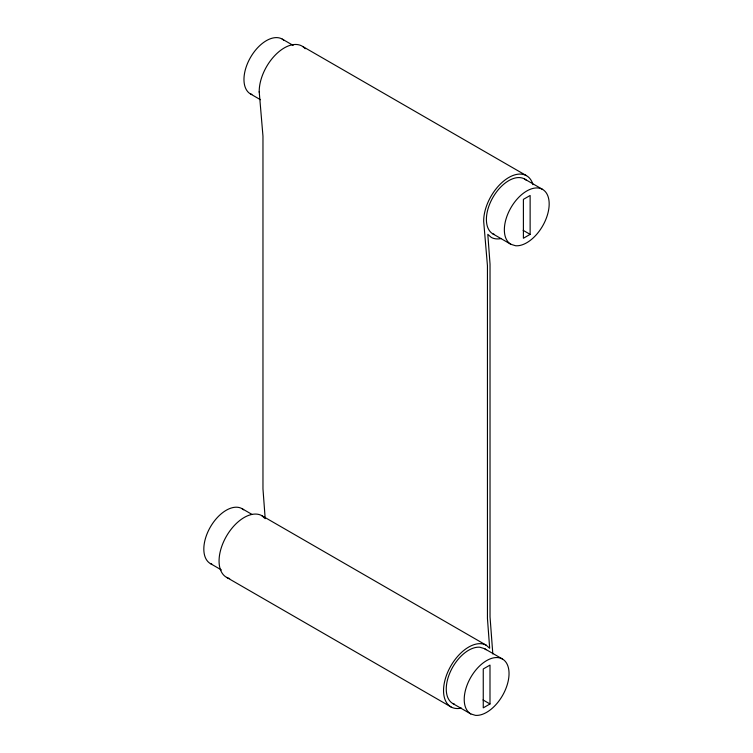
<?xml version="1.0" encoding="UTF-8"?>
<svg xmlns="http://www.w3.org/2000/svg" width="753" height="753" viewBox="0 0 753 753"><rect width="100%" height="100%" fill="white"/><g stroke="black" fill="none" stroke-linecap="round" stroke-linejoin="round"><path stroke-width="1.13" d="M259.173 92.111L259.211 91.753A35.532 20.519 -60 0 1 274.431 55.948A35.532 20.519 -60 0 1 301.878 45.999L526.356 175.6M530.131 234.362L523.401 238.249L523.401 199.366L530.131 195.479L530.131 234.362L523.147 230.333M489.996 703.97L483.257 707.858L483.257 668.975L489.996 665.087L489.996 703.97L483.012 699.932M283.787 40.191A31.692 18.298 -60 0 0 251.38 55.957A31.692 18.298 -60 0 0 250.523 93.974L251.879 94.389M526.225 180.155A31.692 18.298 -60 0 0 493.808 195.931A31.692 18.298 -60 0 0 492.961 233.938L494.316 234.362M510.92 244.311L515.56 245.742A31.692 18.298 -60 0 0 549.088 206.228A31.692 18.298 -60 0 0 519.099 196.975A31.692 18.298 -60 0 0 510.92 244.311L492.961 233.938M243.643 509.79A31.692 18.298 -60 0 0 211.235 525.566A31.692 18.298 -60 0 0 210.388 563.583L211.744 563.997M502.477 659.026L484.518 648.662L479.877 647.222A31.692 18.298 -60 0 0 450.887 670.612A31.692 18.298 -60 0 0 452.826 703.547L470.785 713.919L475.425 715.35A31.692 18.298 -60 0 0 508.953 675.836A31.692 18.298 -60 0 0 478.964 666.584A31.692 18.298 -60 0 0 470.785 713.919M452.826 703.547L454.172 703.97M282.215 39.081L293.19 45.415M524.653 179.054L542.612 189.417M250.523 93.974L260.5 99.735M229.674 578.568A35.532 20.519 -60 0 1 224.883 539.082A35.532 20.519 -60 0 1 261.743 515.607L486.222 645.208L489.676 648.286L487.445 618.495L487.445 265.734L483.68 221.354A35.532 20.519 -60 0 1 505.225 179.854A35.532 20.519 -60 0 1 532.992 184.683M242.08 508.689L252.057 514.45M210.388 563.583L221.363 569.917M226.644 577.4L451.122 707.001M261.743 515.607L265.197 518.685L262.966 488.885L262.966 136.133L259.211 91.753M492.82 653.981L490.034 616.867L490.034 264.115L487.803 234.315L491.257 237.393A35.532 20.519 -60 0 0 501.554 238.466M484.518 648.662A31.692 18.298 -60 0 1 486.08 649.764M302.791 46.554A35.532 20.519 -60 0 1 305.238 48.738M461.41 708.074A35.532 20.519 -60 0 1 447.028 673.85A35.532 20.519 -60 0 1 486.222 645.208"/></g></svg>
